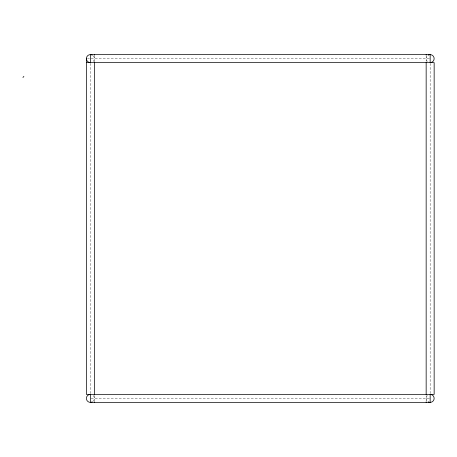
<?xml version="1.0" encoding="UTF-8"?>
<svg xmlns="http://www.w3.org/2000/svg" width="457" height="457" viewBox="0 0 457 457"><rect width="100%" height="100%" fill="white"/><g stroke="black" fill="none" stroke-linecap="round" stroke-linejoin="round"><path stroke-width="0.34" stroke-dasharray="2.29 1.71" d="M87.555 58.61L89.344 58.61M91.092 58.61L429.489 58.61M91.092 398.39L430.157 398.39M430.157 63.317L430.157 393.683M426.158 55.788L426.158 61.438M426.158 395.562L426.158 401.212M94.37 55.788L94.37 61.941M94.37 395.562L94.37 401.212M90.377 63.317L90.377 393.683M426.695 400.383A3.993 3.993 0 0 1 427.329 395.562M93.205 55.788A3.993 3.993 0 0 1 93.205 61.438M427.329 61.438A3.993 3.993 0 0 1 426.695 56.617M93.205 395.562A3.993 3.993 0 0 1 93.205 401.212"/><path stroke-width="0.69" d="M86.522 58.61L86.384 394.391L434.15 394.391L434.15 62.609L86.384 62.609M426.158 54.617L426.158 55.154M426.158 62.472L426.158 394.528M426.158 401.846L426.158 402.383M94.37 54.617L94.37 55.154M94.37 62.472L94.37 394.528M94.37 401.846L94.37 402.383M23.827 76.29A0.977 0.977 0 0 1 22.85 77.267M92.377 401.846A3.993 3.993 0 0 1 86.522 399.424A3.993 3.993 0 0 1 90.377 394.391L90.377 402.383L430.157 402.383L430.157 394.391A3.993 3.993 0 0 1 434.013 399.424A3.993 3.993 0 0 1 428.158 401.846M92.377 55.154A3.993 3.993 0 0 0 86.522 57.576A3.993 3.993 0 0 0 90.377 62.609L90.377 54.617L430.157 54.617L430.157 62.609A3.993 3.993 0 0 0 434.013 57.576A3.993 3.993 0 0 0 428.158 55.154"/></g></svg>
